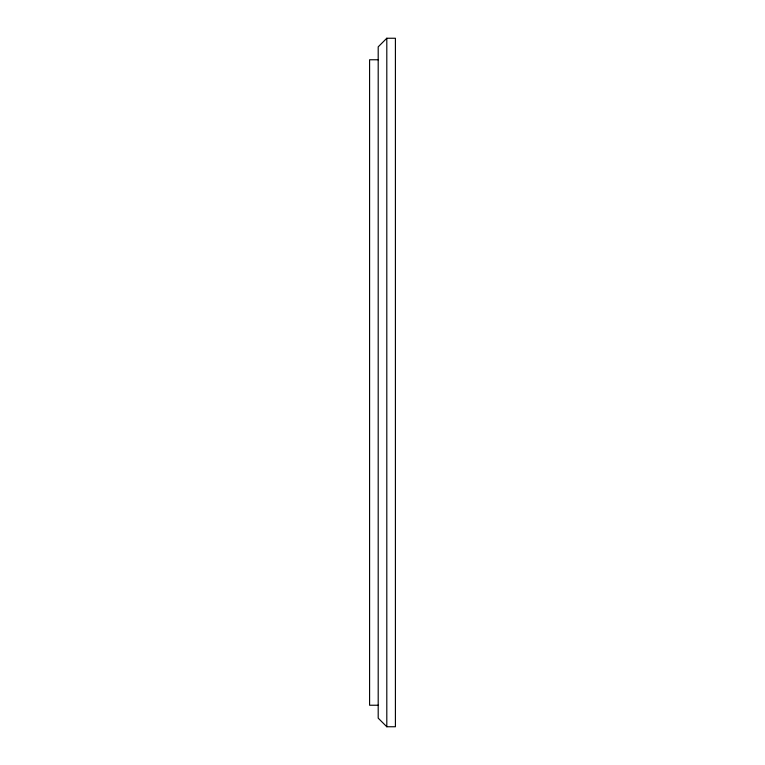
<?xml version="1.0" encoding="UTF-8"?>
<svg xmlns="http://www.w3.org/2000/svg" width="765" height="765" viewBox="0 0 765 765"><rect width="100%" height="100%" fill="white"/><g stroke="black" fill="none" stroke-linecap="round" stroke-linejoin="round"><path stroke-width="1.15" d="M386.803 38.25L378.197 46.856L378.197 718.144L386.803 726.75L395.409 726.75L395.409 38.25L386.803 38.25L386.803 726.75M378.197 59.766L369.591 59.766L369.591 705.234L378.197 705.234"/></g></svg>
